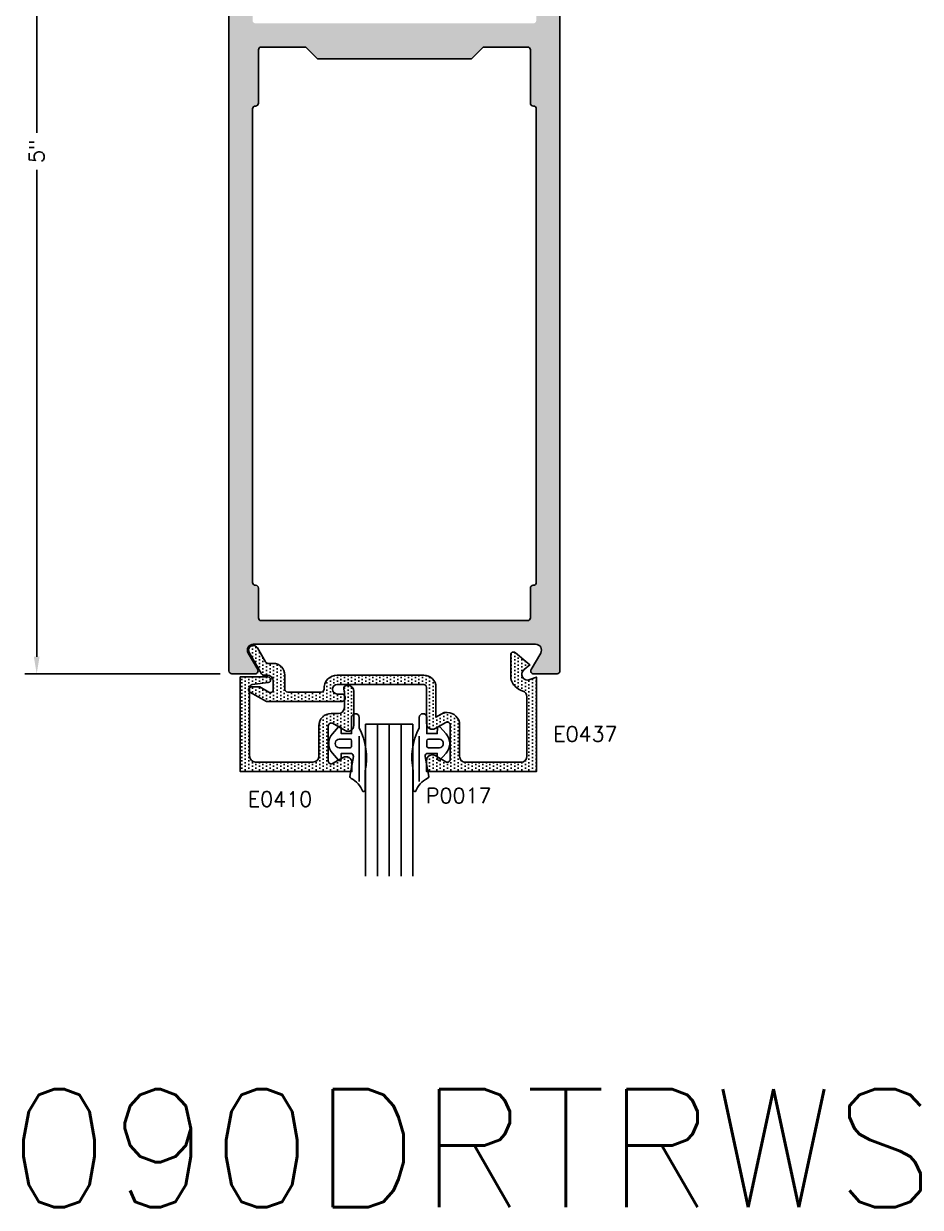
# Model space of a CAD drawing. Extents: x 0 to 130, y 0 to 90.
# Drawn here: x 33.59 to 38.33, y 45.69 to 51.95 of the extents above; entities that cross this region are included whole.
import ezdxf

# ---------------------------------------------------------------- set-up
doc = ezdxf.new("R2010")
doc.units = 0
doc.header["$MEASUREMENT"] = 0
doc.header["$PDMODE"] = 3
doc.layers.get('0').update_dxf_attribs({"linetype": 'CONTINUOUS'})
doc.layers.get('DEFPOINTS').update_dxf_attribs({"linetype": 'CONTINUOUS'})
for name, color, linetype in [('R-ANNO-DIMS', 3, 'CONTINUOUS'), ('R-ANNO-TEXT', 6, 'CONTINUOUS'), ('R-DET1', 4, 'CONTINUOUS'), ('R-DET2', 2, 'CONTINUOUS'), ('R-OTLN', 1, 'CONTINUOUS'), ('R-PAT1', 5, 'CONTINUOUS')]:
    doc.layers.add(name, color=color, linetype=linetype)
doc.styles.get("Standard").update_dxf_attribs({"font": 'simplex'})
doc.dimstyles.new('1X', dxfattribs={"dimscale": 0, "dimtxt": 0.08, "dimasz": 0.09, "dimexe": 0.062, "dimexo": 0.062, "dimgap": 0.045, "dimtad": 0, "dimdec": 4, "dimzin": 4, "dimtxsty": 'STANDARD', "dimcen": 0, "dimazin": 3, "dimtp": 0.02, "dimtfac": 1, "dimtdec": 4, "dimtofl": 0, "dimtmove": 0, "dimatfit": 3, "dimtolj": 1, "dimtzin": 4})
pattern_1 = [(270, (31.40175191856578, 55.56715054989116), (0.01875, -0.009375000000000003), [0, -0.01875])]

# ---------------------------------------------------------------- blocks, each defined once
blk = doc.blocks.new('*D82')
at = {"layer": 'DEFPOINTS', "color": 0}
for p in [(34.70292846094836, 53.50923692066537), (33.65541738181258, 48.50923692066537), (34.68692846094835, 48.50923692066537)]:
    blk.add_point(p, dxfattribs=at)
at = {"layer": 'R-ANNO-DIMS', "color": 0}
for p, q in [((34.64092846094836, 53.50923692066537), (33.59341738181259, 53.50923692066537)), ((33.65541738181258, 53.41923692066537), (33.65541738181258, 51.36906861531985)), ((33.65541738181258, 48.59923692066537), (33.65541738181258, 51.17240194865318)), ((34.62492846094835, 48.50923692066537), (33.59341738181259, 48.50923692066537))]:
    blk.add_line(p, q, dxfattribs=at)
for points in [[(33.64041738181258, 53.41923692066537), (33.67041738181258, 53.41923692066537), (33.65541738181258, 53.50923692066537)], [(33.64041738181258, 48.59923692066537), (33.67041738181258, 48.59923692066537), (33.65541738181258, 48.50923692066537)]]:
    blk.add_solid(points, dxfattribs=at)
at = {"layer": 'R-ANNO-DIMS', "color": 0, "insert": (33.65541738181257, 51.27073528198652), "char_height": 0.08, "attachment_point": 5, "rotation": 90}
blk.add_mtext('\\A1;5"', dxfattribs=at)

msp = doc.modelspace()

# ---------------------------------------------------------------- hatches: boundary and pattern name
at = {"layer": 'R-PAT1'}
h = msp.add_hatch(dxfattribs=at)
h.set_pattern_fill('DOTS', color=256, scale=0.3, style=0)
h.set_pattern_definition([(0, (24.83267785481108, 46.16856046857194), (0.009375, 0.01875), [0, -0.01875])])
edge = h.paths.add_edge_path()
edge.add_line((34.81642846094836, 48.50923692066537), (34.68692846094835, 48.50923692066537))
edge.add_arc((34.68695104159351, 48.52425950131052), 0.01502259761578646, 180.0861220001038, 269.9138779998963, ccw=False)
edge.add_line((34.67192846094835, 48.52423692066537), (34.67192846094835, 53.47823692066537))
edge.add_arc((34.70299799219836, 53.47816738941537), 0.03106960905273398, 90.12822338664768, 179.8717766133523, ccw=False)
edge.add_line((34.70292846094836, 53.50923692066537), (34.76592846094835, 53.50923692066537))
edge.add_arc((34.76585892969835, 53.47816738941537), 0.03106960905272689, 0.12822338664767585, 89.87177661333908, ccw=False)
edge.add_line((34.79692846094835, 53.47823692066537), (34.79692846094835, 51.96223692066537))
edge.add_arc((34.81192846094835, 51.96223692066537), 0.01500000000000057, 180, 270)
edge.add_line((34.81192846094835, 51.94723692066537), (36.28192846094835, 51.94723692066537))
edge.add_arc((36.28192846094835, 51.96223692066537), 0.01500000000000057, 270, 360)
edge.add_line((36.29692846094835, 51.96223692066537), (36.29692846094835, 53.47823692066537))
edge.add_arc((36.32799799219836, 53.47816738941537), 0.03106960905273398, 90.12822338664768, 179.8717766133523, ccw=False)
edge.add_line((36.32792846094836, 53.50923692066537), (36.39092846094835, 53.50923692066537))
edge.add_arc((36.39085892969835, 53.47816738941537), 0.03106960905272689, 0.12822338664767585, 89.87177661333908, ccw=False)
edge.add_line((36.42192846094835, 53.47823692066537), (36.42192846094835, 48.52423692066537))
edge.add_arc((36.40690588030319, 48.52425950131052), 0.01502259761578646, 270.0861220001037, 359.9138779998962, ccw=False)
edge.add_line((36.40692846094835, 48.50923692066537), (36.28292884200527, 48.50923692066537))
edge.add_arc((36.28292884200527, 48.52423692066537), 0.01500000000000767, 150.0002338362399, 270, ccw=False)
edge.add_line((36.26993843033951, 48.53173686764881), (36.32016752420662, 48.61873703023294))
edge.add_arc((36.29332067343074, 48.63423692066537), 0.03100000000000107, 330.0002338362288, 450)
edge.add_line((36.29332067343074, 48.66523692066537), (35.54692846094835, 48.66523692066537))
edge.add_line((35.54692846094835, 48.66523692066537), (34.80053614846567, 48.66523692066537))
edge.add_arc((34.80053614491396, 48.63423692271595), 0.03099999794942241, 89.99999343554482, 210.000006564448)
edge.add_line((34.77368936094835, 48.61873692066537), (34.82391885922979, 48.53173692364201))
edge.add_arc((34.81092847989159, 48.52423692066537), 0.01500000000000362, -90, 30.000013128860417, ccw=False)
edge.add_line((34.81092847989159, 48.50923692066537), (34.81642846094836, 48.50923692066537))
edge = h.paths.add_edge_path(flags=16)
edge.add_line((36.01592846094835, 51.82223692066537), (35.95392846094835, 51.76023692066536))
edge.add_line((35.95392846094835, 51.76023692066536), (35.13992846094835, 51.76023692066536))
edge.add_line((35.13992846094835, 51.76023692066536), (35.07792846094836, 51.82223692066537))
edge.add_line((35.07792846094836, 51.82223692066537), (34.84292846094836, 51.82223692066537))
edge.add_arc((34.84292846094836, 51.80723692066537), 0.01500000000000057, 90, 180)
edge.add_line((34.82792846094836, 51.80723692066537), (34.82792846094836, 51.52523692066536))
edge.add_arc((34.81289949753372, 51.52525851619382), 0.01502897893023076, 268.20394792403636, 359.91767018447575, ccw=False)
edge.add_arc((34.81195742436298, 51.49521532513691), 0.01502897893022604, 88.2039479240084, 179.9176701844757)
edge.add_line((34.79692846094835, 51.49523692066537), (34.79692846094835, 48.99223692066537))
edge.add_arc((34.81195104159352, 48.99225950131054), 0.01502259761579357, 180.0861220001308, 269.9138779998692)
edge.add_line((34.81192846094835, 48.97723692066537), (34.81292846094836, 48.97723692066537))
edge.add_arc((34.8129058803032, 48.96221434002021), 0.01502259761578646, 0.08612200010378501, 89.91387799989627, ccw=False)
edge.add_line((34.82792846094836, 48.96223692066537), (34.82792846094836, 48.80523692066537))
edge.add_arc((34.84292846094836, 48.80523692066537), 0.01500000000000057, 180, 270)
edge.add_line((34.84292846094836, 48.79023692066536), (36.25092846094836, 48.79023692066536))
edge.add_arc((36.25092846094835, 48.80523692066537), 0.01500000000000057, 270.0000000000271, 360)
edge.add_line((36.26592846094835, 48.80523692066537), (36.26592846094835, 48.96223692066537))
edge.add_arc((36.28095104159352, 48.9622143400202), 0.01502259761579357, 90.08612200013079, 179.9138779998692, ccw=False)
edge.add_line((36.28092846094835, 48.97723692066537), (36.28192846094835, 48.97723692066537))
edge.add_arc((36.28190588030319, 48.99225950131054), 0.01502259761579357, 270.0861220001308, 359.9138779998692)
edge.add_line((36.29692846094835, 48.99223692066537), (36.29692846094835, 51.49523692066537))
edge.add_arc((36.28189949753371, 51.49521532513692), 0.01502897893023075, 0.08232981549715376, 91.79605207593829)
edge.add_arc((36.28095742436299, 51.52525851619382), 0.01502897893022582, 180.0823298154972, 271.79605207596455, ccw=False)
edge.add_line((36.26592846094835, 51.52523692066536), (36.26592846094835, 51.80723692066537))
edge.add_arc((36.25092846094835, 51.80723692066537), 0.01500000000000057, 359.9999999999729, 449.9999999999728)
edge.add_line((36.25092846094836, 51.82223692066537), (36.01592846094835, 51.82223692066537))
h = msp.add_hatch(dxfattribs=at)
h.set_pattern_fill('DOTS', color=256, scale=0.3, angle=-90.00000000000001, style=0)
h.set_pattern_definition(pattern_1)
edge = h.paths.add_edge_path()
edge.add_line((34.88303314491397, 48.41224722271594), (34.83455214491397, 48.44023692271594))
edge.add_line((34.83455214491397, 48.44023692271594), (34.79053414491397, 48.44023703912126))
edge.add_arc((34.79053414491396, 48.42523702271593), 0.015000016405331, 89.99999999997286, 240.0000361788796)
edge.add_line((34.78303414491397, 48.41224662271594), (34.86965514491397, 48.36223732271594))
edge.add_line((34.86965514491397, 48.36223732271594), (35.26661614491398, 48.36223740363932))
edge.add_arc((35.26661614491397, 48.38223702271595), 0.01999961907662851, 270.0000000000203, 367.4232191139143)
edge.add_arc((35.26661643354983, 48.38223778882439), 0.01999923389363439, 7.421149520877627, 90.00082691248481)
edge.add_line((35.26661614491398, 48.40223702271594), (35.24461714491397, 48.40223682271594))
edge.add_arc((35.24461714491397, 48.42723682271594), 0.02499999999999858, 90.00229183119171, 270, ccw=False)
edge.add_line((35.24461614491397, 48.45223682269594), (35.47503584491398, 48.45223692271594))
edge.add_line((35.47503584491398, 48.45223692271594), (35.70153344491397, 48.45223712271594))
edge.add_arc((35.70153344491397, 48.43723712271594), 0.01500000000000057, 0, 90, ccw=False)
edge.add_line((35.71653344491397, 48.43723712271594), (35.71653493410366, 48.24673112271594))
edge.add_arc((35.74753494491398, 48.24673112271594), 0.03100001081032389, 180, 299.9999884644314)
edge.add_line((35.76303494491398, 48.21988432271594), (35.81903344491397, 48.25221602271594))
edge.add_arc((35.82653344491398, 48.23922572271594), 0.0149999298028381, 0, 120.0001548077727, ccw=False)
edge.add_line((35.84153337471681, 48.23922572271594), (35.84153344491397, 48.05723698271594))
edge.add_arc((35.82653344491397, 48.05723698271594), 0.01500000000000057, -120.00005931416553, 0, ccw=False)
edge.add_line((35.81903343146598, 48.04424660942339), (35.76303499816908, 48.07657795495647))
edge.add_arc((35.74753494491398, 48.04973108271594), 0.03100009999999882, 59.99999305307251, 180)
edge.add_line((35.71653484491397, 48.04973108271594), (35.71653664491397, 47.99223692271595))
edge.add_line((35.71653664491397, 47.99223692271595), (36.29753414491397, 47.99223692271595))
edge.add_line((36.29753414491397, 47.99223692271595), (36.29753414491397, 48.49223692271595))
edge.add_line((36.29753414491397, 48.49223692271595), (36.26304117491397, 48.47845092271594))
edge.add_arc((36.25153652491397, 48.50723702271595), 0.03099994394886486, 127.4749083480084, 291.7846092486158, ccw=False)
edge.add_line((36.23267572700414, 48.53183919390136), (36.26362911491397, 48.55586442271594))
edge.add_line((36.26362911491397, 48.55586442271594), (36.18617862296145, 48.62085169655887))
edge.add_arc((36.17653574491398, 48.60936192271594), 0.01499999999999959, 49.9946948706746, 180)
edge.add_line((36.16153574491398, 48.60936192271594), (36.16153909291809, 48.4837963091731))
edge.add_arc((36.25153636795572, 48.50723693445341), 0.09299985176187664, 194.5988618965207, 253.6051380217318)
edge.add_arc((36.21653667491397, 48.38827902271593), 0.03100000016533325, 1.318767317570746e-11, 73.60501923009929, ccw=False)
edge.add_line((36.2475366750793, 48.38827902271594), (36.24753667491397, 48.07323677271594))
edge.add_arc((36.21653667491397, 48.07323677271594), 0.03099999999999881, -89.99998151750208, 0, ccw=False)
edge.add_line((36.21653668491397, 48.04223677271595), (35.92253414491397, 48.04223677271595))
edge.add_arc((35.92253414491397, 48.07323677271595), 0.03100000000000591, 179.999963034991, 270, ccw=False)
edge.add_line((35.89153414491398, 48.07323679271595), (35.89153344112105, 48.23922572271594))
edge.add_arc((35.82653344491397, 48.23922572271594), 0.06499999620707797, 0, 90.24540299565464)
edge.add_line((35.82625504491397, 48.30422512271594), (35.80911554491397, 48.30422572271594))
edge.add_line((35.80911554491397, 48.30422572271594), (35.76653594491398, 48.27964222271594))
edge.add_line((35.76653594491398, 48.27964222271594), (35.76653344491397, 48.43723682271595))
edge.add_arc((35.70153344491398, 48.43723682271595), 0.06499999999999773, 0, 90.00000000000627)
edge.add_line((35.70153344491397, 48.50223682271594), (35.24461714491397, 48.50223723767483))
edge.add_arc((35.2446185209881, 48.43223383410908), 0.07000340357927444, 90.0011262772319, 183.3696336210388)
edge.add_arc((35.15976214491397, 48.42723682271595), 0.01499997685865077, -90, 3.372471955614003, ccw=False)
edge.add_line((35.15976214491397, 48.41223684585729), (34.98253514491397, 48.41223692271594))
edge.add_arc((34.98253514491397, 48.42723682271595), 0.01499990000000651, 180.0000000000271, 270.0000000000271, ccw=False)
edge.add_line((34.96753524491397, 48.42723682271594), (34.96753614491397, 48.50223692271594))
edge.add_arc((34.90553614491397, 48.50223692271594), 0.06200000000000472, 0, 89.99999999999343)
edge.add_line((34.90553614491397, 48.56423692271595), (34.87847814491397, 48.56423702271594))
edge.add_arc((34.87847814491397, 48.57923702271594), 0.01499999999999346, 210.0007277808126, 270, ccw=False)
edge.add_line((34.86548785912454, 48.5717368577105), (34.82225383612435, 48.6466192466598))
edge.add_arc((34.80053614491397, 48.63423692271594), 0.02499960115202067, 29.68959132464921, 210.3387913391612)
edge.add_line((34.77896014491397, 48.62160932271594), (34.84354585912454, 48.5097368577105))
edge.add_arc((34.85653614491397, 48.51723702271595), 0.01499999999999771, 210.0007277808361, 270.0000000000271)
edge.add_line((34.85653614491397, 48.50223702271595), (34.87453414491397, 48.50223702271595))
edge.add_arc((34.87453414491397, 48.47123702271594), 0.03100000000000591, 1.318767317570746e-11, 89.99999999998693, ccw=False)
edge.add_line((34.90553414491397, 48.47123702271595), (34.90553214491397, 48.42523772271594))
edge.add_arc((34.89053314491397, 48.42523772271594), 0.01499900000000309, -119.99977283671171, 0, ccw=False)
h = msp.add_hatch(dxfattribs=at)
h.set_pattern_fill('DOTS', color=256, scale=0.3, angle=-90.00000000000001, style=0)
h.set_pattern_definition(pattern_1)
edge = h.paths.add_edge_path()
edge.add_arc((35.29384514491397, 48.43249592271594), 0.01499981414418272, 90, 188.0502612881303)
edge.add_line((35.27899314491397, 48.43039532271595), (35.28222914491397, 48.40749582271594))
edge.add_line((35.28222914491397, 48.40749582271594), (35.28223114491397, 48.33045702271594))
edge.add_arc((35.25123114491397, 48.33045702271595), 0.03099999999999881, 270, 359.99999999998687, ccw=False)
edge.add_line((35.25123114491397, 48.29945702271594), (35.21241914547988, 48.2994572173416))
edge.add_arc((35.21223014491397, 48.23445732271594), 0.06500016940409059, 89.8334012032461, 180.1308104447162)
edge.add_line((35.14723014491397, 48.23430892271594), (35.14722914491397, 48.07349569271594))
edge.add_arc((35.11622914491397, 48.07349569271595), 0.03099999999999881, 270, 359.99999999998687, ccw=False)
edge.add_line((35.11622914491397, 48.04249569271595), (34.81223214491397, 48.04249569271595))
edge.add_arc((34.81223214491398, 48.07349569271595), 0.03100000000000591, 180.0000000000131, 269.99999999998687, ccw=False)
edge.add_line((34.78123214491397, 48.07349569271594), (34.78122914491397, 48.43720232271594))
edge.add_arc((34.79622914491397, 48.43720232271594), 0.01500000000000057, 96.99984418116952, 180, ccw=False)
edge.add_line((34.79440114525211, 48.45209051996196), (34.88005813238917, 48.46260792472457))
edge.add_arc((34.87823014491397, 48.47749602271594), 0.01499990000000061, 276.9998441811574, 450)
edge.add_line((34.87823014491397, 48.49249592271594), (34.73123114491397, 48.49249582271595))
edge.add_line((34.73123114491397, 48.49249582271595), (34.73123114491397, 47.99249584531594))
edge.add_line((34.73123114491397, 47.99249584531594), (35.32223054491397, 47.99249584531594))
edge.add_line((35.32223054491397, 47.99249584531594), (35.32223213840378, 48.03980238271594))
edge.add_arc((35.29123214491398, 48.03980238271594), 0.03099999348980731, 0, 120.0000069469512)
edge.add_line((35.27573214491397, 48.06664916271594), (35.21973014491397, 48.03431741271594))
edge.add_arc((35.21223014491397, 48.04730780271595), 0.01500000774507325, 180.0000381971969, 299.9999829196808, ccw=False)
edge.add_line((35.19723013716891, 48.04730779271594), (35.19723014491397, 48.23445732271594))
edge.add_arc((35.21223014491397, 48.23445732271594), 0.01500000000000057, 60.000036178879725, 180, ccw=False)
edge.add_line((35.21973013671132, 48.24744770850851), (35.28573020032112, 48.2093425186815))
edge.add_arc((35.30123054491397, 48.23618922271594), 0.03100009999999968, 239.9993712869341, 360)
edge.add_line((35.33223064491397, 48.23618922271594), (35.33223054491397, 48.41649562271594))
edge.add_arc((35.30123037420262, 48.41649555200499), 0.03100017071142496, 0.0001306908675029654, 89.99968448433064)
edge.add_line((35.30123054491397, 48.44749572271594), (35.29384514491397, 48.44749572271594))

# ---------------------------------------------------------------- linework, layer by layer
at = {"layer": 'R-DET1'}
for points in [[(34.88303314491397, 48.41224722271594), (34.83455214491397, 48.44023692271594), (34.79053414491397, 48.44023703912126, 0.7673272387856587), (34.78303414491397, 48.41224662271594), (34.86965514491397, 48.36223732271594), (35.26661614491398, 48.36223740363932, 0.4526903691078097), (35.28644814491397, 48.38482092271595, 0.3767703072594911), (35.26661614491398, 48.40223702271594), (35.24461714491397, 48.40223682271594, -0.9999800002000091), (35.24461614491397, 48.45223682269594), (35.47503584491398, 48.45223692271594), (35.70153344491397, 48.45223712271594, -0.414213562373095), (35.71653344491397, 48.43723712271594), (35.71653493410366, 48.24673112271594, 0.5773502020784552), (35.76303494491398, 48.21988432271594), (35.81903344491397, 48.25221602271594, -0.5773511698249314), (35.84153337471681, 48.23922572271594), (35.84153344491397, 48.05723698271594, -0.57735061426548), (35.81903343146598, 48.04424660942339), (35.76303499816908, 48.07657795495647, 0.5773503096053206), (35.71653484491397, 48.04973108271594), (35.71653664491397, 47.99223692271595), (36.29753414491397, 47.99223692271595), (36.29753414491397, 48.49223692271595), (36.26304117491397, 48.47845092271594, -0.8716619961154112), (36.23267572700414, 48.53183919390136), (36.26362911491397, 48.55586442271594), (36.18617862296145, 48.62085169655887, 0.6371028040913634), (36.16153574491398, 48.60936192271594), (36.16153909291809, 48.4837963091731, 0.263307311594275), (36.22528665491397, 48.41801852271594, -0.3326800485319401), (36.2475366750793, 48.38827902271594), (36.24753667491397, 48.07323677271594, -0.4142134678914145), (36.21653668491397, 48.04223677271595), (35.92253414491397, 48.04223677271595, -0.414213751336475), (35.89153414491398, 48.07323679271595), (35.89153344112105, 48.23922572271594, 0.4154686075962968), (35.82625504491397, 48.30422512271594), (35.80911554491397, 48.30422572271594), (35.76653594491398, 48.27964222271594), (35.76653344491397, 48.43723682271595, 0.414213562373095), (35.70153344491397, 48.50223682271594), (35.24461714491397, 48.50223723767483, 0.4315399387032696), (35.17473614491397, 48.42811922271594, -0.4315604592530941), (35.15976214491397, 48.41223684585729), (34.98253514491397, 48.41223692271594, -0.414213562373095), (34.96753524491397, 48.42723682271594), (34.96753614491397, 48.50223692271594, 0.414213562373095), (34.90553614491397, 48.56423692271595), (34.87847814491397, 48.56423702271594, -0.2679457888973785), (34.86548785912454, 48.5717368577105), (34.82225383612435, 48.6466192466598, 1.005681447737971), (34.77896014491397, 48.62160932271594), (34.84354585912454, 48.5097368577105, 0.2679457888973763), (34.85653614491397, 48.50223702271595), (34.87453414491397, 48.50223702271595, -0.414213562373095), (34.90553414491397, 48.47123702271595), (34.90553214491397, 48.42523772271594, -0.5773489476079768), (34.88303369641417, 48.41224817795106)], [(35.29384514491397, 48.44749573686013, 0.455991135179026), (35.27899314491397, 48.43039532271595), (35.28222914491397, 48.40749582271594), (35.28223114491397, 48.33045702271594, -0.414213562373095), (35.25123114491397, 48.29945702271594), (35.21241914547988, 48.2994572173416, 0.4157347223605668), (35.14723014491397, 48.23430892271594), (35.14722914491397, 48.07349569271594, -0.414213562373095), (35.11622914491397, 48.04249569271595), (34.81223214491397, 48.04249569271595, -0.414213562373095), (34.78123214491397, 48.07349569271594), (34.78122914491397, 48.43720232271594, -0.3788668861742498), (34.79440114525211, 48.45209051996196), (34.88005813238917, 48.46260792472457, 0.9407073484462662), (34.87823014491397, 48.49249592271594), (34.73123114491397, 48.49249582271595), (34.73123114491397, 47.99249584531594), (35.32223054491397, 47.99249584531594), (35.32223213840378, 48.03980238271594, 0.5773503096053217), (35.27573214491397, 48.06664916271594), (35.21973014491397, 48.03431741271594, -0.5773499475982407), (35.19723013716891, 48.04730779271594), (35.19723014491397, 48.23445732271594, -0.5773500587095051), (35.21973013671132, 48.24744770850851), (35.28573020032112, 48.2093425186815, 0.5773539268997976), (35.33223064491397, 48.23618922271594), (35.33223054491397, 48.41649562271594, 0.4142112813889879), (35.30123054491397, 48.44749572271594), (35.29384514491397, 48.44749572271594)]]:
    msp.add_lwpolyline(points, format="xyb", dxfattribs=at)
at = {"layer": 'R-DET2'}
for p, q in [((35.39438359491398, 48.24236638401594), (35.39438318364735, 47.4402325536702)), ((35.64438359491398, 48.24236638401594), (35.39438359491398, 48.24236638401594)), ((35.45688359491398, 48.24236638401594), (35.45688313655194, 47.4402325536702)), ((35.51938323841014, 47.4402325536702), (35.51938359491398, 48.24236638401594)), ((35.58188359491398, 48.24236638401594), (35.58188313655194, 47.4402325536702)), ((35.64438359491398, 48.24236638401594), (35.64438318364735, 47.4402325536702))]:
    msp.add_line(p, q, dxfattribs=at)
for points in [[(35.39236467137058, 47.99556048334297), (35.39236458416298, 47.89745191146041, -0.477037012448265), (35.38028349902407, 47.8876708629093, 0.1690634905219287), (35.31832796960067, 47.95657710864109, -0.3788088368526451), (35.3104471085334, 47.96722973236363), (35.3296612138064, 48.07254635045648, 0.3462419148266733), (35.31969928093353, 48.088417916739), (35.26561236594424, 48.08841796481625), (35.26450147402433, 48.05822071986172, -0.6086559015379466), (35.25135672833204, 48.05281736458722), (35.21904608997556, 48.0893700319074, -0.3786170875212405), (35.21904618161638, 48.19246598050953), (35.25135688495531, 48.22901859038853, -0.6086559015379387), (35.26450162104162, 48.22361521174562), (35.26561245927755, 48.19341796481621), (35.32061245927753, 48.19341791592733), (35.32061253483306, 48.2784179159273, -0.9999999999999999), (35.36061253483305, 48.27841788037176), (35.36061248590905, 48.22337837310412, -0.1753644488707544)], [(35.64640229907435, 47.99556037043739), (35.64640229907435, 47.89745179855479, 0.477037012448265), (35.658483375519, 47.88767073926494, -0.1690634905219287), (35.72043896619235, 47.95657692992514, 0.3788088368526451), (35.72831983672862, 47.96722954664246), (35.70910582507037, 48.07254618181447, -0.3462419148266733), (35.71906777205129, 48.08841773924195), (35.7731546870406, 48.08841773924195), (35.77426555211852, 48.05822049329996, 0.6086559015379466), (35.78741029300782, 48.05281712634125), (35.81972096385554, 48.08936976494086, 0.3786170875212405), (35.81972096385554, 48.19246571354303), (35.78741029300782, 48.22901835214264, 0.6086559015379387), (35.77426555211852, 48.22361498518393), (35.7731546870406, 48.19341773924194), (35.7181546870406, 48.19341773924194), (35.7181546870406, 48.27841773924195, 0.9999999999999999), (35.6781546870406, 48.27841773924195), (35.6781546870406, 48.22337823197429, 0.1753644488707544)], [(35.23456504418102, 48.14841799241389, -0.341998713119647), (35.25392997424538, 48.16341797520063), (35.31261243261088, 48.16341792303846, -0.414213562373095), (35.32061242549976, 48.15541791592735), (35.32061239972199, 48.12641791592736, -0.4142135623730958), (35.31261239261088, 48.11841792303847), (35.25392993424538, 48.11841797520064, -0.341998713119647), (35.23456503084769, 48.1334179924139, -0.1270166537925822)], [(35.80420206213716, 48.14841773924195, 0.341998713119647), (35.78483714540612, 48.16341773924195), (35.7261546870406, 48.16341773924195, 0.414213562373095), (35.7181546870406, 48.15541773924195), (35.7181546870406, 48.12641773924194, 0.4142135623730958), (35.7261546870406, 48.11841773924195), (35.78483714540612, 48.11841773924195, 0.341998713119647), (35.80420206213716, 48.13341773924195, 0.1270166537925822)]]:
    msp.add_lwpolyline(points, format="xyb", close=True, dxfattribs=at)
for points in [[(35.36061244666437, 48.17922808979301), (35.36036462149642, 47.93945205235703)], [(35.6781546870406, 48.17922794866315), (35.67840229907435, 47.93945191100699)]]:
    msp.add_lwpolyline(points, dxfattribs=at)
at = {"layer": 'R-OTLN'}
msp.add_lwpolyline([(36.42192846094835, 53.47823692066537), (36.42192846094835, 48.52423692066537, -0.4133333333333521), (36.40692846094835, 48.50923692066537), (36.28292884200527, 48.50923692066537, -0.5773489087863775), (36.26993843033951, 48.53173686764881), (36.32016752420662, 48.61873703023294, 0.5773489087863759), (36.29332067343074, 48.66523692066537), (35.54692846094835, 48.66523692066537), (34.80053614846567, 48.66523692066537, 0.5773503455703526), (34.77368936094835, 48.61873692066537), (34.82391885922979, 48.53173692364201, -0.5773503455703352), (34.81092847989159, 48.50923692066537), (34.81642846094836, 48.50923692066537), (34.68692846094835, 48.50923692066537, -0.4133333333333521), (34.67192846094835, 48.52423692066537), (34.67192846094835, 53.47823692066537, -0.4129032258064375)], format="xyb", dxfattribs=at)
msp.add_lwpolyline([(36.01592846094835, 51.82223692066537), (35.95392846094835, 51.76023692066536), (35.13992846094835, 51.76023692066536), (35.07792846094836, 51.82223692066537), (34.84292846094836, 51.82223692066537, 0.414213562373095), (34.82792846094836, 51.80723692066537), (34.82792846094836, 51.52523692066536, -0.4230014089512308), (34.81242846094835, 51.51023692066536, 0.42300140895124), (34.79692846094835, 51.49523692066537), (34.79692846094835, 48.99223692066537, 0.4133333333333002), (34.81192846094835, 48.97723692066537), (34.81292846094836, 48.97723692066537, -0.4133333333333263), (34.82792846094836, 48.96223692066537), (34.82792846094836, 48.80523692066537, 0.4142135623730946), (34.84292846094836, 48.79023692066536), (36.25092846094836, 48.79023692066536, 0.414213562373095), (36.26592846094835, 48.80523692066537), (36.26592846094835, 48.96223692066537, -0.4133333333333175), (36.28092846094835, 48.97723692066537), (36.28192846094835, 48.97723692066537, 0.4133333333333176), (36.29692846094835, 48.99223692066537), (36.29692846094835, 51.49523692066537, 0.4230014089512046), (36.28142846094836, 51.51023692066536, -0.4230014089512842), (36.26592846094835, 51.52523692066536), (36.26592846094835, 51.80723692066537, 0.414213562373095), (36.25092846094836, 51.82223692066537), (36.01592846094835, 51.82223692066537)], format="xyb", close=True, dxfattribs=at)

# ---------------------------------------------------------------- texts
msp.add_text('090DRTRWS', height=0.625).set_placement((33.50612205364468, 45.68916420946874))
at = {"layer": 'R-ANNO-TEXT', "char_height": 0.08, "attachment_point": 4}
for s, insert in [('\\A1;E0437', (36.38709379484618, 48.19081120690068)), ('\\A1;E0410', (34.77215295665358, 47.84664720450677)), ('\\A1;P0017', (35.71324497013478, 47.86553327757243))]:
    msp.add_mtext(s, dxfattribs=dict(at, insert=insert))

# ---------------------------------------------------------------- dimensions: what is measured, and where the dimension line sits
at = {"layer": 'R-ANNO-DIMS'}
dim = msp.add_linear_dim(base=(33.65541738181258, 48.50923692066537), p1=(34.70292846094836, 53.50923692066537), p2=(34.68692846094835, 48.50923692066537), angle=90, dimstyle='1X', override={"dimscale": 1, "dimpost": '"'}, dxfattribs=at)
dim.commit()
dim.dimension.update_dxf_attribs({"geometry": '*D82', "text_midpoint": (33.65541738181257, 51.27073528198652), "dimtype": 160})

doc.saveas('drawing.dxf')
